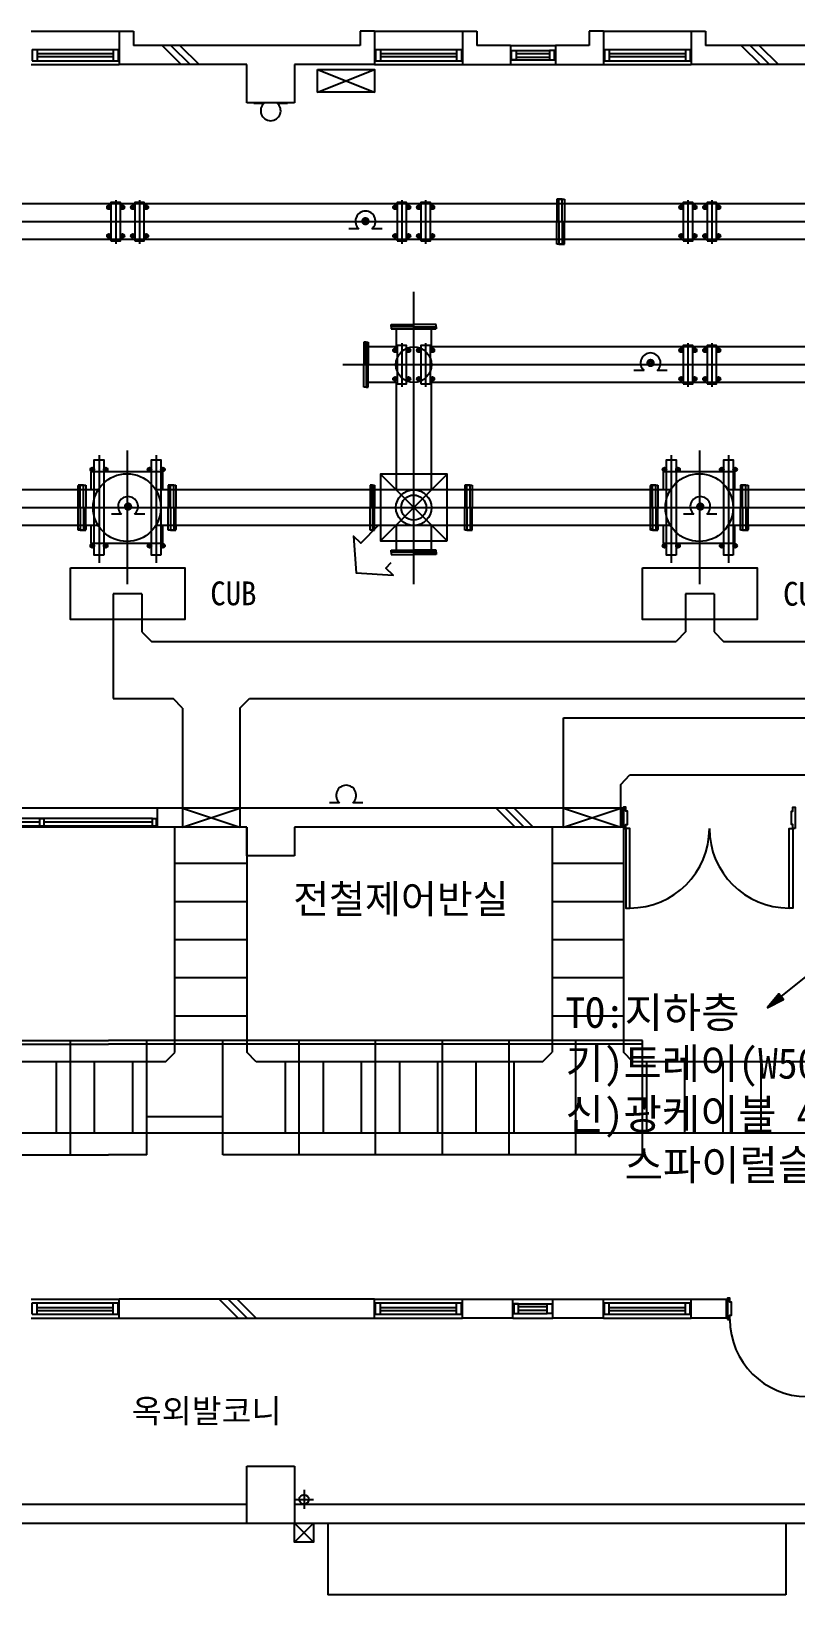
# Model space of a CAD drawing. Header units: millimetres. Extents: x -65013 to -1333, y -375790 to -325797.
# Drawn here: x -51286 to -43271, y -366435 to -350035 of the extents above; entities that cross this region are included whole.
import ezdxf
from ezdxf.enums import TextEntityAlignment as Align

# ---------------------------------------------------------------- set-up
doc = ezdxf.new("R2010")
doc.units = ezdxf.units.MM
for name, color, linetype in [('TN-TEXT', 6, 'Continuous'), ('TZ-BASE', 253, 'Continuous'), ('TZ-SYMB', 2, 'Continuous'), ('TZ-TEX2', 3, 'Continuous')]:
    doc.layers.add(name, color=color, linetype=linetype)
doc.styles.get("Standard").update_dxf_attribs({"font": 'GulimChe.ttf'})
doc.linetypes.add('BATTINB', pattern='A,0,-0.0025,[134,GulimChe.ttf,S=0.0025,R=0,X=-0.0025,Y=0.01],-0.005,[134,GulimChe.ttf,S=0.0025,R=180,X=0.0025,Y=0.01],-0.0025', length=0.01)

msp = doc.modelspace()

# ---------------------------------------------------------------- hatches: boundary and pattern name
at = {"layer": 'TZ-SYMB'}
msp.add_hatch(color=256, dxfattribs=at).paths.add_polyline_path([(-43571.2, -360279.4), (-43398.7, -360192.1), (-43448.4, -360130)])

# ---------------------------------------------------------------- linework, layer by layer
at = {"layer": 'TZ-BASE'}
for p, q in [((-51286, -350034.8), (-50366, -350034.8)), ((-50366, -350034.8), (-50366, -350384.8)), ((-50366, -350034.8), (-50216, -350034.8)), ((-50216, -350034.8), (-50216, -350184.8)), ((-47686, -350034.8), (-47836, -350034.8)), ((-47836, -350034.8), (-47836, -350184.8)), ((-47686, -350034.8), (-46766, -350034.8)), ((-47686, -350034.8), (-47686, -350384.8)), ((-46766, -350034.8), (-46766, -350384.8)), ((-46766, -350034.8), (-46616, -350034.8)), ((-46616, -350034.8), (-46616, -350184.8)), ((-45286, -350034.8), (-45436, -350034.8)), ((-45436, -350034.8), (-45436, -350184.8)), ((-45286, -350034.8), (-44366, -350034.8)), ((-45286, -350034.8), (-45286, -350384.8)), ((-44366, -350034.8), (-44366, -350384.8)), ((-44366, -350034.8), (-44216, -350034.8)), ((-44216, -350034.8), (-44216, -350184.8)), ((-51276, -350226.4), (-50376, -350226.4)), ((-51276, -350226.4), (-51276, -350346.4)), ((-51226, -350226.4), (-51226, -350346.4)), ((-51226, -350268), (-50426, -350268)), ((-51226, -350298), (-50426, -350298)), ((-50426, -350226.4), (-50426, -350346.4)), ((-50376, -350226.4), (-50376, -350346.4)), ((-47836, -350184.8), (-50216, -350184.8)), ((-49915.4, -350184.8), (-49715.4, -350384.8)), ((-49821.2, -350184.8), (-49621.2, -350384.8)), ((-49726.9, -350184.8), (-49526.9, -350384.8)), ((-47676, -350226.4), (-46776, -350226.4)), ((-47676, -350226.4), (-47676, -350346.4)), ((-47626, -350226.4), (-47626, -350346.4)), ((-47626, -350268), (-46826, -350268)), ((-47626, -350298), (-46826, -350298)), ((-46826, -350226.4), (-46826, -350346.4)), ((-46776, -350226.4), (-46776, -350346.4)), ((-46261, -350184.8), (-46616, -350184.8)), ((-46261, -350184.8), (-45791, -350184.8)), ((-46261, -350184.8), (-46261, -350384.8)), ((-46251, -350234.8), (-45851, -350234.8)), ((-46201, -350268.2), (-45851, -350268.2)), ((-45436, -350184.8), (-45791, -350184.8)), ((-45791, -350184.8), (-45791, -350384.8)), ((-45276, -350226.4), (-44376, -350226.4)), ((-45276, -350226.4), (-45276, -350346.4)), ((-45226, -350226.4), (-45226, -350346.4)), ((-45226, -350268), (-44426, -350268)), ((-45226, -350298), (-44426, -350298)), ((-44426, -350226.4), (-44426, -350346.4)), ((-44376, -350226.4), (-44376, -350346.4)), ((-41836, -350184.8), (-44216, -350184.8)), ((-43841.4, -350184.8), (-43641.4, -350384.8)), ((-43747.2, -350184.8), (-43547.2, -350384.8)), ((-43652.9, -350184.8), (-43452.9, -350384.8)), ((-51286, -350384.8), (-50366, -350384.8)), ((-51276, -350346.4), (-50376, -350346.4)), ((-49026, -350384.8), (-50366, -350384.8)), ((-49026, -350784.8), (-49026, -350384.8)), ((-48526, -350384.8), (-48526, -350784.8)), ((-47686, -350384.8), (-48526, -350384.8)), ((-48286, -350674.8), (-47686, -350434.8)), ((-48286, -350434.8), (-47686, -350674.8)), ((-47686, -350384.8), (-46766, -350384.8)), ((-47676, -350346.4), (-46776, -350346.4)), ((-46766, -350384.8), (-46261, -350384.8)), ((-46261, -350384.8), (-45791, -350384.8)), ((-46251, -350334.8), (-45851, -350334.8)), ((-46201, -350306.5), (-45851, -350306.5)), ((-45791, -350384.8), (-45286, -350384.8)), ((-45286, -350384.8), (-44366, -350384.8)), ((-45276, -350346.4), (-44376, -350346.4)), ((-43026, -350384.8), (-44366, -350384.8)), ((-48526, -350784.8), (-49026, -350784.8)), ((-48951, -350788), (-48844.5, -350788)), ((-48707.5, -350788), (-48601, -350788)), ((-41800.2, -351845.6), (-53090, -351845.6)), ((-50446.1, -351881.6), (-50496.8, -351881.6)), ((-50471.5, -351906.9), (-50471.5, -351856.3)), ((-50401, -351807.7), (-50401, -352265.1)), ((-50305.3, -351881.6), (-50355.9, -351881.6)), ((-50330.6, -351906.9), (-50330.6, -351856.3)), ((-50196.1, -351881.6), (-50246.8, -351881.6)), ((-50221.5, -351906.9), (-50221.5, -351856.3)), ((-50151, -351807.7), (-50151, -352265.1)), ((-50055.3, -351881.6), (-50105.9, -351881.6)), ((-50080.6, -351906.9), (-50080.6, -351856.3)), ((-47446.1, -351881.6), (-47496.8, -351881.6)), ((-47471.5, -351906.9), (-47471.5, -351856.3)), ((-47401, -351807.7), (-47401, -352265.1)), ((-47305.3, -351881.6), (-47355.9, -351881.6)), ((-47330.6, -351906.9), (-47330.6, -351856.3)), ((-47196.1, -351881.6), (-47246.8, -351881.6)), ((-47221.5, -351906.9), (-47221.5, -351856.3)), ((-47151, -351807.7), (-47151, -352265.1)), ((-47055.3, -351881.6), (-47105.9, -351881.6)), ((-47080.6, -351906.9), (-47080.6, -351856.3)), ((-45753.3, -351796.6), (-45775.3, -351796.6)), ((-45775.3, -351796.6), (-45775.3, -352031.6)), ((-45753.3, -351806.6), (-45753.3, -351797.6)), ((-45753.3, -352031.6), (-45753.3, -351797.6)), ((-45719.3, -351796.6), (-45752.3, -351796.6)), ((-45752.3, -351796.6), (-45719.3, -351796.6)), ((-45752.3, -351796.6), (-45719.3, -351796.6)), ((-45719.3, -351796.6), (-45752.3, -351796.6)), ((-45718.3, -351796.6), (-45696.3, -351796.6)), ((-45718.3, -351806.6), (-45718.3, -351797.6)), ((-45718.3, -352031.6), (-45718.3, -351797.6)), ((-45696.3, -351796.6), (-45696.3, -352031.6)), ((-44446.1, -351881.6), (-44496.8, -351881.6)), ((-44471.5, -351906.9), (-44471.5, -351856.3)), ((-44401, -351807.7), (-44401, -352265.1)), ((-44305.3, -351881.6), (-44355.9, -351881.6)), ((-44330.6, -351906.9), (-44330.6, -351856.3)), ((-44196.1, -351881.6), (-44246.8, -351881.6)), ((-44221.5, -351906.9), (-44221.5, -351856.3)), ((-44151, -351807.7), (-44151, -352265.1)), ((-44055.3, -351881.6), (-44105.9, -351881.6)), ((-44080.6, -351906.9), (-44080.6, -351856.3)), ((-53976.1, -352031.6), (-16643.2, -352031.6)), ((-47850.7, -352106.7), (-47957.2, -352106.7)), ((-47607.2, -352106.7), (-47713.7, -352106.7)), ((-45775.3, -352266.6), (-45775.3, -352031.6)), ((-45753.3, -352031.6), (-45753.3, -352265.6)), ((-45718.3, -352031.6), (-45718.3, -352265.6)), ((-45696.3, -352266.6), (-45696.3, -352031.6)), ((-41800.2, -352217.6), (-53090, -352217.6)), ((-50446.1, -352181.6), (-50496.8, -352181.6)), ((-50471.5, -352206.9), (-50471.5, -352156.3)), ((-50305.3, -352181.6), (-50355.9, -352181.6)), ((-50330.6, -352206.9), (-50330.6, -352156.3)), ((-50196.1, -352181.6), (-50246.8, -352181.6)), ((-50221.5, -352206.9), (-50221.5, -352156.3)), ((-50055.3, -352181.6), (-50105.9, -352181.6)), ((-50080.6, -352206.9), (-50080.6, -352156.3)), ((-47446.1, -352181.6), (-47496.8, -352181.6)), ((-47471.5, -352206.9), (-47471.5, -352156.3)), ((-47305.3, -352181.6), (-47355.9, -352181.6)), ((-47330.6, -352206.9), (-47330.6, -352156.3)), ((-47196.1, -352181.6), (-47246.8, -352181.6)), ((-47221.5, -352206.9), (-47221.5, -352156.3)), ((-47055.3, -352181.6), (-47105.9, -352181.6)), ((-47080.6, -352206.9), (-47080.6, -352156.3)), ((-45753.3, -352266.6), (-45775.3, -352266.6)), ((-45753.3, -352256.6), (-45753.3, -352265.6)), ((-45753.3, -352256.6), (-45753.3, -352265.6)), ((-45719.3, -352266.6), (-45752.3, -352266.6)), ((-45752.3, -352266.6), (-45719.3, -352266.6)), ((-45752.3, -352266.6), (-45719.3, -352266.6)), ((-45719.3, -352266.6), (-45752.3, -352266.6)), ((-45718.3, -352256.6), (-45718.3, -352265.6)), ((-45718.3, -352266.6), (-45696.3, -352266.6)), ((-44446.1, -352181.6), (-44496.8, -352181.6)), ((-44471.5, -352206.9), (-44471.5, -352156.3)), ((-44305.3, -352181.6), (-44355.9, -352181.6)), ((-44330.6, -352206.9), (-44330.6, -352156.3)), ((-44196.1, -352181.6), (-44246.8, -352181.6)), ((-44221.5, -352206.9), (-44221.5, -352156.3)), ((-44055.3, -352181.6), (-44105.9, -352181.6)), ((-44080.6, -352206.9), (-44080.6, -352156.3)), ((-47276, -355834), (-47276, -352767.7)), ((-47511, -353131.3), (-47511, -353109.3)), ((-47511, -353109.3), (-47276, -353109.3)), ((-47511, -353134.3), (-47511, -353156.3)), ((-47511, -353156.3), (-47276, -353156.3)), ((-47511, -353156.3), (-47276, -353156.3)), ((-47479, -353134.3), (-47510, -353134.3)), ((-47276, -353134.3), (-47510, -353134.3)), ((-47506, -353156.3), (-47276, -353156.3)), ((-47462, -353156.3), (-47462, -353345.6)), ((-47041, -353109.3), (-47276, -353109.3)), ((-47276, -353134.3), (-47042, -353134.3)), ((-47041, -353156.3), (-47276, -353156.3)), ((-47276, -353156.3), (-47046, -353156.3)), ((-47090, -353156.3), (-47046, -353156.3)), ((-47090, -353345.6), (-47090, -353156.3)), ((-47073.1, -353134.3), (-47042, -353134.3)), ((-47041, -353134.3), (-47041, -353109.3)), ((-47041, -353134.3), (-47041, -353156.3)), ((-47800.2, -353296.6), (-47800.2, -353531.6)), ((-47775.2, -353296.6), (-47800.2, -353296.6)), ((-47775.2, -353296.6), (-47753.2, -353296.6)), ((-47775.2, -353531.6), (-47775.2, -353297.6)), ((-47775.2, -353328.7), (-47775.2, -353297.6)), ((-47753.2, -353296.6), (-47753.2, -353531.6)), ((-47753.2, -353531.6), (-47753.2, -353301.6)), ((-47753.2, -353345.6), (-47753.2, -353301.6)), ((-47462, -353345.6), (-47753.2, -353345.6)), ((-47446.1, -353381.6), (-47496.8, -353381.6)), ((-47471.5, -353406.9), (-47471.5, -353356.3)), ((-47401, -353307.7), (-47401, -353765.1)), ((-47305.3, -353381.6), (-47355.9, -353381.6)), ((-47330.6, -353406.9), (-47330.6, -353356.3)), ((-47196.1, -353381.6), (-47246.8, -353381.6)), ((-47221.5, -353406.9), (-47221.5, -353356.3)), ((-47151, -353307.7), (-47151, -353765.1)), ((-47055.3, -353381.6), (-47105.9, -353381.6)), ((-35800.2, -353345.6), (-47090, -353345.6)), ((-47080.6, -353406.9), (-47080.6, -353356.3)), ((-44446.1, -353381.6), (-44496.8, -353381.6)), ((-44471.5, -353406.9), (-44471.5, -353356.3)), ((-44401, -353307.7), (-44401, -353765.1)), ((-44305.3, -353381.6), (-44355.9, -353381.6)), ((-44330.6, -353406.9), (-44330.6, -353356.3)), ((-44196.1, -353381.6), (-44246.8, -353381.6)), ((-44221.5, -353406.9), (-44221.5, -353356.3)), ((-44151, -353307.7), (-44151, -353765.1)), ((-44055.3, -353381.6), (-44105.9, -353381.6)), ((-44080.6, -353406.9), (-44080.6, -353356.3)), ((-48021, -353531.6), (-10662.6, -353531.6)), ((-47800.2, -353766.6), (-47800.2, -353531.6)), ((-47775.2, -353531.6), (-47775.2, -353765.6)), ((-47753.2, -353766.6), (-47753.2, -353531.6)), ((-47753.2, -353766.6), (-47753.2, -353531.6)), ((-47753.2, -353761.6), (-47753.2, -353531.6)), ((-47775.2, -353734.6), (-47775.2, -353765.6)), ((-47462, -353717.6), (-47753.2, -353717.6)), ((-47446.1, -353681.6), (-47496.8, -353681.6)), ((-47471.5, -353706.9), (-47471.5, -353656.3)), ((-47462, -353717.6), (-47462, -354845.6)), ((-47305.3, -353681.6), (-47355.9, -353681.6)), ((-47330.6, -353706.9), (-47330.6, -353656.3)), ((-47196.1, -353681.6), (-47246.8, -353681.6)), ((-47221.5, -353706.9), (-47221.5, -353656.3)), ((-47055.3, -353681.6), (-47105.9, -353681.6)), ((-47090, -354845.6), (-47090, -353717.6)), ((-35800.2, -353717.6), (-47090, -353717.6)), ((-47080.6, -353706.9), (-47080.6, -353656.3)), ((-44861.7, -353593.6), (-44968.2, -353593.6)), ((-44618.2, -353593.6), (-44724.7, -353593.6)), ((-44446.1, -353681.6), (-44496.8, -353681.6)), ((-44471.5, -353706.9), (-44471.5, -353656.3)), ((-44305.3, -353681.6), (-44355.9, -353681.6)), ((-44330.6, -353706.9), (-44330.6, -353656.3)), ((-44196.1, -353681.6), (-44246.8, -353681.6)), ((-44221.5, -353706.9), (-44221.5, -353656.3)), ((-44055.3, -353681.6), (-44105.9, -353681.6)), ((-44080.6, -353706.9), (-44080.6, -353656.3)), ((-47778.2, -353766.6), (-47800.2, -353766.6)), ((-47775.2, -353766.6), (-47753.2, -353766.6)), ((-50576, -354481.6), (-50576, -355611.7)), ((-50276, -355834), (-50276, -354432.8)), ((-49976, -354481.6), (-49976, -355611.7)), ((-44576, -354481.6), (-44576, -355611.7)), ((-44276, -355834), (-44276, -354432.8)), ((-43976, -354481.6), (-43976, -355611.7)), ((-50671.8, -354631.6), (-50621.1, -354631.6)), ((-49907.8, -354656.6), (-50657.8, -354656.6)), ((-50657.8, -354845.6), (-50657.8, -354656.6)), ((-50646.5, -354606.3), (-50646.5, -354656.9)), ((-50530.9, -354631.6), (-50480.3, -354631.6)), ((-50505.6, -354606.3), (-50505.6, -354656.9)), ((-50071.8, -354631.6), (-50021.1, -354631.6)), ((-50046.5, -354606.3), (-50046.5, -354656.9)), ((-49930.9, -354631.6), (-49880.3, -354631.6)), ((-49907.8, -354845.6), (-49907.8, -354656.6)), ((-49905.6, -354606.3), (-49905.6, -354656.9)), ((-46926, -354681.6), (-47626, -355381.6)), ((-46926, -355381.6), (-47626, -354681.6)), ((-46926, -354681.6), (-47626, -355381.6)), ((-46926, -355381.6), (-47626, -354681.6)), ((-44671.8, -354631.6), (-44621.1, -354631.6)), ((-43907.8, -354656.6), (-44657.8, -354656.6)), ((-44657.8, -354845.6), (-44657.8, -354656.6)), ((-44646.5, -354606.3), (-44646.5, -354656.9)), ((-44530.9, -354631.6), (-44480.3, -354631.6)), ((-44505.6, -354606.3), (-44505.6, -354656.9)), ((-44071.8, -354631.6), (-44021.1, -354631.6)), ((-44046.5, -354606.3), (-44046.5, -354656.9)), ((-43930.9, -354631.6), (-43880.3, -354631.6)), ((-43907.8, -354845.6), (-43907.8, -354656.6)), ((-43905.6, -354606.3), (-43905.6, -354656.9)), ((-50585.1, -354845.6), (-53683.8, -354845.6)), ((-50794.8, -354796.6), (-50794.8, -355042.1)), ((-50772.8, -354796.6), (-50794.8, -354796.6)), ((-50794.8, -355042.1), (-50794.8, -354801.6)), ((-50772.8, -354806.6), (-50772.8, -354797.6)), ((-50772.8, -355042.1), (-50772.8, -354797.6)), ((-50738.8, -354796.6), (-50771.8, -354796.6)), ((-50771.8, -354796.6), (-50738.8, -354796.6)), ((-50737.8, -354796.6), (-50715.8, -354796.6)), ((-50737.8, -354839.2), (-50737.8, -354797.6)), ((-50737.8, -354797.6), (-50737.8, -354806.6)), ((-50737.8, -354797.6), (-50737.8, -354806.6)), ((-50737.8, -355042.1), (-50737.8, -354797.6)), ((-50715.8, -354796.6), (-50715.8, -355042.1)), ((-50715.8, -354801.6), (-50715.8, -355042.1)), ((-50585.1, -354845.6), (-50715.8, -354845.6)), ((-49849.8, -354845.6), (-49980.4, -354845.6)), ((-44585.1, -354845.6), (-49980.4, -354845.6)), ((-49827.8, -354796.6), (-49849.8, -354796.6)), ((-49849.8, -354796.6), (-49849.8, -355042.1)), ((-49827.8, -354806.6), (-49827.8, -354797.6)), ((-49827.8, -355042.1), (-49827.8, -354797.6)), ((-49826.8, -354796.6), (-49793.8, -354796.6)), ((-49793.8, -354796.6), (-49826.8, -354796.6)), ((-49792.8, -354796.6), (-49770.8, -354796.6)), ((-49792.8, -354797.6), (-49792.8, -354806.6)), ((-49792.8, -354797.6), (-49792.8, -354806.6)), ((-49792.8, -354839.2), (-49792.8, -354797.6)), ((-49792.8, -355042.1), (-49792.8, -354797.6)), ((-49770.8, -354796.6), (-49770.8, -355042.1)), ((-49770.8, -354796.6), (-49770.8, -355042.1)), ((-49770.8, -354801.6), (-49770.8, -355042.1)), ((-47733.1, -354796.6), (-47733.1, -355031.6)), ((-47708.1, -354796.6), (-47733.1, -354796.6)), ((-47708.1, -354796.6), (-47686.1, -354796.6)), ((-47708.1, -355031.6), (-47708.1, -354797.6)), ((-47708.1, -354828.7), (-47708.1, -354797.6)), ((-47686.1, -354796.6), (-47686.1, -355031.6)), ((-47686.1, -355031.6), (-47686.1, -354801.6)), ((-47686.1, -354845.6), (-47686.1, -354801.6)), ((-46719.8, -354796.6), (-46741.8, -354796.6)), ((-46741.8, -354796.6), (-46741.8, -355031.6)), ((-46719.8, -354806.6), (-46719.8, -354797.6)), ((-46719.8, -355031.6), (-46719.8, -354797.6)), ((-46685.8, -354796.6), (-46718.8, -354796.6)), ((-46718.8, -354796.6), (-46685.8, -354796.6)), ((-46718.8, -354796.6), (-46685.8, -354796.6)), ((-46685.8, -354796.6), (-46718.8, -354796.6)), ((-46684.8, -354796.6), (-46662.8, -354796.6)), ((-46684.8, -354806.6), (-46684.8, -354797.6)), ((-46684.8, -355031.6), (-46684.8, -354797.6)), ((-46662.8, -354796.6), (-46662.8, -355031.6)), ((-44794.8, -354796.6), (-44794.8, -355042.1)), ((-44772.8, -354796.6), (-44794.8, -354796.6)), ((-44794.8, -355042.1), (-44794.8, -354801.6)), ((-44772.8, -354806.6), (-44772.8, -354797.6)), ((-44772.8, -355042.1), (-44772.8, -354797.6)), ((-44738.8, -354796.6), (-44771.8, -354796.6)), ((-44771.8, -354796.6), (-44738.8, -354796.6)), ((-44737.8, -354796.6), (-44715.8, -354796.6)), ((-44737.8, -354839.2), (-44737.8, -354797.6)), ((-44737.8, -354797.6), (-44737.8, -354806.6)), ((-44737.8, -354797.6), (-44737.8, -354806.6)), ((-44737.8, -355042.1), (-44737.8, -354797.6)), ((-44715.8, -354796.6), (-44715.8, -355042.1)), ((-44715.8, -354801.6), (-44715.8, -355042.1)), ((-44585.1, -354845.6), (-44715.8, -354845.6)), ((-43849.8, -354845.6), (-43980.4, -354845.6)), ((-41730.8, -354845.6), (-43980.4, -354845.6)), ((-43827.8, -354796.6), (-43849.8, -354796.6)), ((-43849.8, -354796.6), (-43849.8, -355042.1)), ((-43827.8, -354806.6), (-43827.8, -354797.6)), ((-43827.8, -355042.1), (-43827.8, -354797.6)), ((-43826.8, -354796.6), (-43793.8, -354796.6)), ((-43793.8, -354796.6), (-43826.8, -354796.6)), ((-43792.8, -354796.6), (-43770.8, -354796.6)), ((-43792.8, -354797.6), (-43792.8, -354806.6)), ((-43792.8, -354797.6), (-43792.8, -354806.6)), ((-43792.8, -354839.2), (-43792.8, -354797.6)), ((-43792.8, -355042.1), (-43792.8, -354797.6)), ((-43770.8, -354796.6), (-43770.8, -355042.1)), ((-43770.8, -354796.6), (-43770.8, -355042.1)), ((-43770.8, -354801.6), (-43770.8, -355042.1)), ((-53976.1, -355031.6), (-10662.6, -355031.6)), ((-50794.8, -355256.1), (-50794.8, -355031.6)), ((-50794.8, -355266.6), (-50794.8, -355042.1)), ((-50772.8, -355031.6), (-50772.8, -355255.1)), ((-50772.8, -355042.1), (-50772.8, -355265.6)), ((-50737.8, -355042.1), (-50737.8, -355265.6)), ((-50715.8, -355266.6), (-50715.8, -355042.1)), ((-50715.8, -355266.6), (-50715.8, -355042.1)), ((-49849.8, -355266.6), (-49849.8, -355042.1)), ((-49827.8, -355042.1), (-49827.8, -355265.6)), ((-49792.8, -355042.1), (-49792.8, -355265.6)), ((-49770.8, -355266.6), (-49770.8, -355042.1)), ((-47733.1, -355266.6), (-47733.1, -355031.6)), ((-47708.1, -355031.6), (-47708.1, -355265.6)), ((-47686.1, -355266.6), (-47686.1, -355031.6)), ((-47686.1, -355266.6), (-47686.1, -355031.6)), ((-47686.1, -355261.6), (-47686.1, -355031.6)), ((-47540.9, -355031.6), (-47001.1, -355031.6)), ((-46741.8, -355266.6), (-46741.8, -355031.6)), ((-46719.8, -355031.6), (-46719.8, -355265.6)), ((-46684.8, -355031.6), (-46684.8, -355265.6)), ((-46662.8, -355266.6), (-46662.8, -355031.6)), ((-44794.8, -355256.1), (-44794.8, -355031.6)), ((-44794.8, -355266.6), (-44794.8, -355042.1)), ((-44772.8, -355031.6), (-44772.8, -355255.1)), ((-44772.8, -355042.1), (-44772.8, -355265.6)), ((-44737.8, -355042.1), (-44737.8, -355265.6)), ((-44715.8, -355266.6), (-44715.8, -355042.1)), ((-44715.8, -355266.6), (-44715.8, -355042.1)), ((-43849.8, -355266.6), (-43849.8, -355042.1)), ((-43827.8, -355042.1), (-43827.8, -355265.6)), ((-43792.8, -355042.1), (-43792.8, -355265.6)), ((-43770.8, -355266.6), (-43770.8, -355042.1)), ((-50585.1, -355217.6), (-53683.8, -355217.6)), ((-50585.1, -355217.6), (-50715.8, -355217.6)), ((-50657.8, -355406.6), (-50657.8, -355217.6)), ((-50340, -355100.2), (-50446.5, -355100.2)), ((-50096.5, -355100.2), (-50203, -355100.2)), ((-49849.8, -355217.6), (-49980.4, -355217.6)), ((-44585.1, -355217.6), (-49980.4, -355217.6)), ((-49907.8, -355406.6), (-49907.8, -355217.6)), ((-47462, -355217.6), (-47462, -355477.4)), ((-47090, -355477.4), (-47090, -355217.6)), ((-44585.1, -355217.6), (-44715.8, -355217.6)), ((-44657.8, -355406.6), (-44657.8, -355217.6)), ((-44340, -355100.2), (-44446.5, -355100.2)), ((-44096.5, -355100.2), (-44203, -355100.2)), ((-43849.8, -355217.6), (-43980.4, -355217.6)), ((-41730.8, -355217.6), (-43980.4, -355217.6)), ((-43907.8, -355406.6), (-43907.8, -355217.6)), ((-50772.8, -355266.6), (-50794.8, -355266.6)), ((-50772.8, -355234.5), (-50772.8, -355255.1)), ((-50772.8, -355246.1), (-50772.8, -355255.1)), ((-50772.8, -355255.1), (-50772.8, -355246.1)), ((-50772.8, -355256.6), (-50772.8, -355265.6)), ((-50738.8, -355266.6), (-50771.8, -355266.6)), ((-50771.8, -355266.6), (-50738.8, -355266.6)), ((-50737.8, -355234.5), (-50737.8, -355265.6)), ((-50737.8, -355265.6), (-50737.8, -355256.6)), ((-50737.8, -355265.6), (-50737.8, -355256.6)), ((-50737.8, -355266.6), (-50715.8, -355266.6)), ((-50715.8, -355227.1), (-50715.8, -355261.6)), ((-49827.8, -355266.6), (-49849.8, -355266.6)), ((-49827.8, -355256.6), (-49827.8, -355265.6)), ((-49826.8, -355266.6), (-49793.8, -355266.6)), ((-49793.8, -355266.6), (-49826.8, -355266.6)), ((-49792.8, -355245), (-49792.8, -355265.6)), ((-49792.8, -355265.6), (-49792.8, -355256.6)), ((-49792.8, -355265.6), (-49792.8, -355256.6)), ((-49792.8, -355266.6), (-49770.8, -355266.6)), ((-49770.8, -355227.1), (-49770.8, -355261.6)), ((-47711.1, -355266.6), (-47733.1, -355266.6)), ((-47708.1, -355234.6), (-47708.1, -355265.6)), ((-47708.1, -355266.6), (-47686.1, -355266.6)), ((-46719.8, -355266.6), (-46741.8, -355266.6)), ((-46719.8, -355256.6), (-46719.8, -355265.6)), ((-46719.8, -355256.6), (-46719.8, -355265.6)), ((-46685.8, -355266.6), (-46718.8, -355266.6)), ((-46718.8, -355266.6), (-46685.8, -355266.6)), ((-46718.8, -355266.6), (-46685.8, -355266.6)), ((-46685.8, -355266.6), (-46718.8, -355266.6)), ((-46684.8, -355256.6), (-46684.8, -355265.6)), ((-46684.8, -355266.6), (-46662.8, -355266.6)), ((-44772.8, -355266.6), (-44794.8, -355266.6)), ((-44772.8, -355234.5), (-44772.8, -355255.1)), ((-44772.8, -355246.1), (-44772.8, -355255.1)), ((-44772.8, -355255.1), (-44772.8, -355246.1)), ((-44772.8, -355256.6), (-44772.8, -355265.6)), ((-44738.8, -355266.6), (-44771.8, -355266.6)), ((-44771.8, -355266.6), (-44738.8, -355266.6)), ((-44737.8, -355234.5), (-44737.8, -355265.6)), ((-44737.8, -355265.6), (-44737.8, -355256.6)), ((-44737.8, -355265.6), (-44737.8, -355256.6)), ((-44737.8, -355266.6), (-44715.8, -355266.6)), ((-44715.8, -355227.1), (-44715.8, -355261.6)), ((-43827.8, -355266.6), (-43849.8, -355266.6)), ((-43827.8, -355256.6), (-43827.8, -355265.6)), ((-43826.8, -355266.6), (-43793.8, -355266.6)), ((-43793.8, -355266.6), (-43826.8, -355266.6)), ((-43792.8, -355245), (-43792.8, -355265.6)), ((-43792.8, -355265.6), (-43792.8, -355256.6)), ((-43792.8, -355265.6), (-43792.8, -355256.6)), ((-43792.8, -355266.6), (-43770.8, -355266.6)), ((-43770.8, -355227.1), (-43770.8, -355261.6)), ((-50671.8, -355431.6), (-50621.1, -355431.6)), ((-49907.8, -355406.6), (-50657.8, -355406.6)), ((-50646.5, -355406.3), (-50646.5, -355456.9)), ((-50530.9, -355431.6), (-50480.3, -355431.6)), ((-50505.6, -355406.3), (-50505.6, -355456.9)), ((-50071.8, -355431.6), (-50021.1, -355431.6)), ((-50046.5, -355406.3), (-50046.5, -355456.9)), ((-49930.9, -355431.6), (-49880.3, -355431.6)), ((-49905.6, -355406.3), (-49905.6, -355456.9)), ((-47511, -355499.4), (-47511, -355477.4)), ((-47511, -355477.4), (-47276, -355477.4)), ((-47511, -355477.4), (-47276, -355477.4)), ((-47511, -355502.4), (-47511, -355524.4)), ((-47511, -355524.4), (-47276, -355524.4)), ((-47479, -355499.4), (-47510, -355499.4)), ((-47276, -355499.4), (-47510, -355499.4)), ((-47506, -355477.4), (-47276, -355477.4)), ((-47041, -355477.4), (-47276, -355477.4)), ((-47276, -355477.4), (-47046, -355477.4)), ((-47276, -355499.4), (-47042, -355499.4)), ((-47041, -355524.4), (-47276, -355524.4)), ((-47090, -355477.4), (-47046, -355477.4)), ((-47073.1, -355499.4), (-47042, -355499.4)), ((-47041, -355499.4), (-47041, -355477.4)), ((-47041, -355499.4), (-47041, -355524.4)), ((-44671.8, -355431.6), (-44621.1, -355431.6)), ((-43907.8, -355406.6), (-44657.8, -355406.6)), ((-44646.5, -355406.3), (-44646.5, -355456.9)), ((-44530.9, -355431.6), (-44480.3, -355431.6)), ((-44505.6, -355406.3), (-44505.6, -355456.9)), ((-44071.8, -355431.6), (-44021.1, -355431.6)), ((-44046.5, -355406.3), (-44046.5, -355456.9)), ((-43930.9, -355431.6), (-43880.3, -355431.6)), ((-43905.6, -355406.3), (-43905.6, -355456.9)), ((-50426, -355934.8), (-50426, -357034.8)), ((-50126, -355934.8), (-50426, -355934.8)), ((-50126, -355934.8), (-50126, -356334.8)), ((-44426, -355934.8), (-44426, -356334.8)), ((-44126, -355934.8), (-44426, -355934.8)), ((-44126, -355934.8), (-44126, -356334.8)), ((-50126, -356334.8), (-50026.8, -356434.8)), ((-44426, -356334.8), (-44526.1, -356434.8)), ((-44126, -356334.8), (-44026.8, -356434.8)), ((-50026.8, -356434.8), (-44526.1, -356434.8)), ((-44026.8, -356434.8), (-38526.1, -356434.8)), ((-50426, -357034.8), (-49798.9, -357034.8)), ((-49699.6, -357134.8), (-49798.9, -357034.8)), ((-49699.6, -357134.8), (-49699.6, -358384.8)), ((-49099.6, -357134.8), (-48999.5, -357034.8)), ((-49099.6, -357134.8), (-49099.6, -358384.8)), ((-48999.5, -357034.8), (-14126, -357034.8)), ((-45705.7, -357234.8), (-29705.7, -357234.8)), ((-45705.7, -358384.8), (-45705.7, -357234.8)), ((-45105.7, -357934.8), (-45010.1, -357834.8)), ((-45010.1, -357834.8), (-30415.8, -357834.8)), ((-45105.7, -358384.8), (-45105.7, -357934.8)), ((-48052.9, -358128.3), (-48159.4, -358128.3)), ((-47809.4, -358128.3), (-47915.9, -358128.3)), ((-49966, -358184.8), (-53586, -358184.8)), ((-50016, -358292.5), (-53536, -358292.5)), ((-51196, -358332.5), (-52356, -358332.5)), ((-51196, -358342.6), (-51196, -358333.6)), ((-50016, -358332.5), (-51156, -358332.5)), ((-45086, -358184.8), (-49966, -358184.8)), ((-49966, -358184.8), (-49966, -358384.8)), ((-49699.6, -358384.8), (-49099.6, -358184.8)), ((-49699.6, -358184.8), (-49099.6, -358384.8)), ((-46412.8, -358184.8), (-46212.8, -358384.8)), ((-46318.5, -358184.8), (-46118.5, -358384.8)), ((-46224.3, -358184.8), (-46024.3, -358384.8)), ((-45705.7, -358184.8), (-45105.7, -358384.8)), ((-45705.7, -358384.8), (-45105.7, -358184.8)), ((-45086, -358384.8), (-45086, -358184.8)), ((-49966, -358384.8), (-53586, -358384.8)), ((-50016, -358372.5), (-53536, -358372.5)), ((-49026, -358384.8), (-49966, -358384.8)), ((-49780, -360746.3), (-49780, -358384.8)), ((-49026, -358684.8), (-49026, -358384.8)), ((-49026, -358384.8), (-49026, -360743.8)), ((-48526, -358384.8), (-48526, -358684.8)), ((-45086, -358384.8), (-48526, -358384.8)), ((-45826, -358384.8), (-45826, -360743.8)), ((-45076, -358384.8), (-45076, -360743.8)), ((-49026, -358765.2), (-49776, -358765.2)), ((-48526, -358684.8), (-49026, -358684.8)), ((-45076, -358765.2), (-45826, -358765.2)), ((-49026, -359165.2), (-49776, -359165.2)), ((-45076, -359165.2), (-45826, -359165.2)), ((-49026, -359565.2), (-49776, -359565.2)), ((-45076, -359565.2), (-45826, -359565.2)), ((-49026, -359965.2), (-49776, -359965.2)), ((-45076, -359965.2), (-45826, -359965.2)), ((-49026, -360365.2), (-49776, -360365.2)), ((-45076, -360365.2), (-45826, -360365.2)), ((-52776, -360620.4), (-50476, -360620.4)), ((-50876, -361820.4), (-50876, -360620.4)), ((-44876, -360620.4), (-50476, -360620.4)), ((-44876, -360620.4), (-50476, -360620.4)), ((-44876, -360620.4), (-50476, -360620.4)), ((-50076, -361820.4), (-50076, -360620.4)), ((-49276, -361820.4), (-49276, -360620.4)), ((-48476, -361820.4), (-48476, -360620.4)), ((-47676, -361820.4), (-47676, -360620.4)), ((-46976, -361820.4), (-46976, -360620.4)), ((-46276, -361820.4), (-46276, -360620.4)), ((-45576, -361820.4), (-45576, -360620.4)), ((-44876, -361820.4), (-44876, -360620.4)), ((-44876, -361820.4), (-44876, -360620.4)), ((-52776, -360660.4), (-50476, -360660.4)), ((-44876, -360660.4), (-50476, -360660.4)), ((-49877.5, -360843.8), (-49780, -360746.3)), ((-48928.7, -360843.8), (-49026, -360743.8)), ((-45926.1, -360843.8), (-45826, -360743.8)), ((-44978.7, -360843.8), (-45076, -360743.8)), ((-49877.5, -360843.8), (-51922, -360843.8)), ((-51022.1, -361593.8), (-51022.1, -360843.8)), ((-50622.1, -361593.8), (-50622.1, -360843.8)), ((-50222.1, -361593.8), (-50222.1, -360843.8)), ((-45926.1, -360843.8), (-48928.7, -360843.8)), ((-48622.1, -361593.8), (-48622.1, -360843.8)), ((-48222.1, -361593.8), (-48222.1, -360843.8)), ((-47822.1, -361593.8), (-47822.1, -360843.8)), ((-47422.1, -361593.8), (-47422.1, -360843.8)), ((-47022.1, -361593.8), (-47022.1, -360843.8)), ((-46622.1, -361593.8), (-46622.1, -360843.8)), ((-46222.1, -361593.8), (-46222.1, -360843.8)), ((-42676, -360843.8, 0.2), (-44978.7, -360843.8, 0.3)), ((-44832.6, -361593.8, 2.6), (-44832.6, -360843.8, 2.6)), ((-44432.6, -361593.8, 2.6), (-44432.6, -360843.8, 2.6)), ((-44032.6, -361593.8, 2.6), (-44032.6, -360843.8, 2.6)), ((-43632.6, -361593.8, 2.6), (-43632.6, -360843.8, 2.6)), ((-49276, -361420.4), (-50076, -361420.4)), ((-42676, -361593.8), (-52776, -361593.8)), ((-52776, -361820.4), (-50476, -361820.4)), ((-50076, -361820.4), (-50476, -361820.4)), ((-44876, -361820.4), (-49276, -361820.4)), ((-51286, -363334.8), (-50366, -363334.8)), ((-51276, -363373.2), (-50376, -363373.2)), ((-51276, -363493.2), (-51276, -363373.2)), ((-51226, -363493.2), (-51226, -363373.2)), ((-51226, -363421.6), (-50426, -363421.6)), ((-50426, -363493.2), (-50426, -363373.2)), ((-50376, -363493.2), (-50376, -363373.2)), ((-50366, -363534.8), (-50366, -363334.8)), ((-47686, -363334.8), (-50366, -363334.8)), ((-49316.3, -363334.8), (-49116.3, -363534.8)), ((-49222.1, -363334.8), (-49022.1, -363534.8)), ((-49127.8, -363334.8), (-48927.8, -363534.8)), ((-47686, -363334.8), (-46766, -363334.8)), ((-47686, -363534.8), (-47686, -363334.8)), ((-47676, -363373.2), (-46776, -363373.2)), ((-47676, -363493.2), (-47676, -363373.2)), ((-47626, -363493.2), (-47626, -363373.2)), ((-47626, -363421.6), (-46826, -363421.6)), ((-46826, -363493.2), (-46826, -363373.2)), ((-46776, -363493.2), (-46776, -363373.2)), ((-46766, -363334.8), (-46236, -363334.8)), ((-46766, -363534.8), (-46766, -363334.8)), ((-46236, -363334.8), (-45816, -363334.8)), ((-46236, -363534.8), (-46236, -363334.8)), ((-46226, -363384.8), (-45876, -363384.8)), ((-46176, -363413.1), (-45876, -363413.1)), ((-45816, -363534.8), (-45816, -363334.8)), ((-45816, -363334.8), (-45286, -363334.8)), ((-45286, -363334.8), (-44366, -363334.8)), ((-45286, -363534.8), (-45286, -363334.8)), ((-45276, -363373.2), (-44376, -363373.2)), ((-45276, -363493.2), (-45276, -363373.2)), ((-45226, -363493.2), (-45226, -363373.2)), ((-45226, -363421.6), (-44426, -363421.6)), ((-44426, -363493.2), (-44426, -363373.2)), ((-44376, -363493.2), (-44376, -363373.2)), ((-44366, -363534.8), (-44366, -363334.8)), ((-44366, -363334.8), (-43996, -363334.8)), ((-43996, -363534.8), (-43996, -363334.8)), ((-51286, -363534.8), (-50366, -363534.8)), ((-51276, -363493.2), (-50376, -363493.2)), ((-51226, -363451.6), (-50426, -363451.6)), ((-50366, -363534.8), (-47686, -363534.8)), ((-47686, -363534.8), (-46766, -363534.8)), ((-47676, -363493.2), (-46776, -363493.2)), ((-47626, -363451.6), (-46826, -363451.6)), ((-46236, -363534.8), (-46766, -363534.8)), ((-46236, -363534.8), (-45816, -363534.8)), ((-46226, -363484.8), (-45876, -363484.8)), ((-46176, -363451.4), (-45876, -363451.4)), ((-45286, -363534.8), (-45816, -363534.8)), ((-45286, -363534.8), (-44366, -363534.8)), ((-45276, -363493.2), (-44376, -363493.2)), ((-45226, -363451.6), (-44426, -363451.6)), ((-43996, -363534.8), (-44366, -363534.8)), ((-49026, -365684.8), (-49026, -365084.8)), ((-49026, -365084.8), (-48526, -365084.8)), ((-48526, -365084.8), (-48526, -365684.8)), ((-48426, -365334.8), (-48426, -365534.8)), ((-54526, -365484.8), (-49026, -365484.8)), ((-48526, -365434.8), (-48326, -365434.8)), ((-48526, -365484.8), (-43026, -365484.8)), ((-54526, -365684.8), (-49026, -365684.8)), ((-49026, -365684.8), (-48526, -365684.8)), ((-48526, -365684.8), (-43026, -365684.8)), ((-48176, -365684.8), (-48176, -366434.8)), ((-43376, -365684.8), (-43376, -366434.8)), ((-43376, -366434.8), (-48176, -366434.8))]:
    msp.add_line(p, q, dxfattribs=at)
for points in [[(-46251, -350234.8), (-46201, -350234.8), (-46201, -350334.8), (-46251, -350334.8)], [(-45801, -350234.8), (-45851, -350234.8), (-45851, -350334.8), (-45801, -350334.8)], [(-48286, -350434.8), (-47686, -350434.8), (-47686, -350674.8), (-48286, -350674.8)], [(-50451, -352231.6), (-50351, -352231.6), (-50351, -351831.6), (-50451, -351831.6)], [(-50201, -352231.6), (-50101, -352231.6), (-50101, -351831.6), (-50201, -351831.6)], [(-47451, -352231.6), (-47351, -352231.6), (-47351, -351831.6), (-47451, -351831.6)], [(-47201, -352231.6), (-47101, -352231.6), (-47101, -351831.6), (-47201, -351831.6)], [(-44451, -352231.6), (-44351, -352231.6), (-44351, -351831.6), (-44451, -351831.6)], [(-44201, -352231.6), (-44101, -352231.6), (-44101, -351831.6), (-44201, -351831.6)], [(-47451, -353731.6), (-47351, -353731.6), (-47351, -353331.6), (-47451, -353331.6)], [(-47201, -353731.6), (-47101, -353731.6), (-47101, -353331.6), (-47201, -353331.6)], [(-44451, -353731.6), (-44351, -353731.6), (-44351, -353331.6), (-44451, -353331.6)], [(-44201, -353731.6), (-44101, -353731.6), (-44101, -353331.6), (-44201, -353331.6)], [(-50526, -355531.6), (-50626, -355531.6), (-50626, -354531.6), (-50526, -354531.6)], [(-49926, -355531.6), (-50026, -355531.6), (-50026, -354531.6), (-49926, -354531.6)], [(-44526, -355531.6), (-44626, -355531.6), (-44626, -354531.6), (-44526, -354531.6)], [(-43926, -355531.6), (-44026, -355531.6), (-44026, -354531.6), (-43926, -354531.6)], [(-46926, -355381.6), (-46926, -354681.6), (-47626, -354681.6), (-47626, -355381.6)], [(-46926, -355381.6), (-46926, -354681.6), (-47626, -354681.6), (-47626, -355381.6)], [(-50876, -355664.8), (-49676, -355664.8), (-49676, -356204.8), (-50876, -356204.8)], [(-44876, -355664.8), (-43676, -355664.8), (-43676, -356204.8), (-44876, -356204.8)], [(-45076, -358396.8), (-45051, -358396.8), (-45051, -358353.8), (-45036, -358353.8), (-45036, -358215.8), (-45051, -358215.8), (-45051, -358172.8), (-45076, -358172.8)], [(-43276, -358396.8), (-43301, -358396.8), (-43301, -358353.8), (-43316, -358353.8), (-43316, -358215.8), (-43301, -358215.8), (-43301, -358172.8), (-43276, -358172.8)], [(-51156, -358372.5), (-51196, -358372.5), (-51196, -358292.5), (-51156, -358292.5)], [(-50016, -358292.5), (-49976, -358292.5), (-49976, -358372.5), (-50016, -358372.5)], [(-45051, -358396.8), (-45051, -359231.8), (-45011, -359231.8), (-45011, -358396.8)], [(-43301, -358396.8), (-43301, -359231.8), (-43341, -359231.8), (-43341, -358396.8)], [(-46226, -363484.8), (-46176, -363484.8), (-46176, -363384.8), (-46226, -363384.8)], [(-45826, -363484.8), (-45876, -363484.8), (-45876, -363384.8), (-45826, -363384.8)], [(-43986, -363546.8), (-43961, -363546.8), (-43961, -363503.8), (-43946, -363503.8), (-43946, -363365.8), (-43961, -363365.8), (-43961, -363322.8), (-43986, -363322.8)]]:
    msp.add_lwpolyline(points, close=True, dxfattribs=at)
at = {"layer": 'TZ-BASE', "const_width": 41.4}
for points in [[(-47805.2, -352027.1, -1), (-47759.3, -352027.1, -1)], [(-44816.2, -353514, -1), (-44770.3, -353514, -1)], [(-50294.4, -355020.6, -1), (-50248.5, -355020.6, -1)], [(-44294.4, -355020.6, -1), (-44248.5, -355020.6, -1)]]:
    msp.add_lwpolyline(points, format="xyb", close=True, dxfattribs=at)
at = {"layer": 'TZ-BASE'}
msp.add_lwpolyline([(-47649.3, -355217.6), (-47831.4, -355402.8), (-47907, -355329.3), (-47878.4, -355717.2), (-47491.9, -355740.2), (-47567.5, -355666.7), (-47511, -355608.8)], dxfattribs=at)
at = {"layer": 'TZ-BASE', "flags": 128}
for points in [[(-48326, -365684.8), (-48326, -365884.8), (-48526, -365884.8), (-48526, -365684.8), (-48326, -365684.8), (-48526, -365884.8)], [(-48526, -365684.8), (-48326, -365884.8)]]:
    msp.add_lwpolyline(points, dxfattribs=at)
at = {"layer": 'TZ-BASE'}
for centre, radius in [((-50471.5, -351881.6), 20.4), ((-50330.6, -351881.6), 20.4), ((-50221.5, -351881.6), 20.4), ((-50080.6, -351881.6), 20.4), ((-47471.5, -351881.6), 20.4), ((-47330.6, -351881.6), 20.4), ((-47221.5, -351881.6), 20.4), ((-47080.6, -351881.6), 20.4), ((-44471.5, -351881.6), 20.4), ((-44330.6, -351881.6), 20.4), ((-44221.5, -351881.6), 20.4), ((-44080.6, -351881.6), 20.4), ((-50471.5, -352181.6), 20.4), ((-50330.6, -352181.6), 20.4), ((-50221.5, -352181.6), 20.4), ((-50080.6, -352181.6), 20.4), ((-47471.5, -352181.6), 20.4), ((-47330.6, -352181.6), 20.4), ((-47221.5, -352181.6), 20.4), ((-47080.6, -352181.6), 20.4), ((-44471.5, -352181.6), 20.4), ((-44330.6, -352181.6), 20.4), ((-44221.5, -352181.6), 20.4), ((-44080.6, -352181.6), 20.4), ((-47471.5, -353381.6), 20.4), ((-47276, -353531.6), 186.7), ((-47330.6, -353381.6), 20.4), ((-47221.5, -353381.6), 20.4), ((-47080.6, -353381.6), 20.4), ((-44471.5, -353381.6), 20.4), ((-44330.6, -353381.6), 20.4), ((-44221.5, -353381.6), 20.4), ((-44080.6, -353381.6), 20.4), ((-47471.5, -353681.6), 20.4), ((-47330.6, -353681.6), 20.4), ((-47221.5, -353681.6), 20.4), ((-47080.6, -353681.6), 20.4), ((-44471.5, -353681.6), 20.4), ((-44330.6, -353681.6), 20.4), ((-44221.5, -353681.6), 20.4), ((-44080.6, -353681.6), 20.4), ((-50646.5, -354631.6), 20.4), ((-50282.8, -355031.6), 355), ((-50505.6, -354631.6), 20.4), ((-50046.5, -354631.6), 20.4), ((-49905.6, -354631.6), 20.4), ((-44646.5, -354631.6), 20.4), ((-44282.8, -355031.6), 355), ((-44505.6, -354631.6), 20.4), ((-44046.5, -354631.6), 20.4), ((-43905.6, -354631.6), 20.4), ((-47276, -355031.6), 186.7), ((-47276, -355031.6), 131.7), ((-50646.5, -355431.6), 20.4), ((-50505.6, -355431.6), 20.4), ((-50046.5, -355431.6), 20.4), ((-49905.6, -355431.6), 20.4), ((-44646.5, -355431.6), 20.4), ((-44505.6, -355431.6), 20.4), ((-44046.5, -355431.6), 20.4), ((-43905.6, -355431.6), 20.4), ((-48426, -365434.8), 50)]:
    msp.add_circle(centre, radius, dxfattribs=at)
for centre, radius, start, end in [((-48776, -350867.6), 105, 130.72175, 49.27825), ((-47782.2, -352027.1), 105, 310.72175, 229.27825), ((-45752.3, -351797.6), 1, 90, 180), ((-45752.3, -351797.6), 1, 90, 180), ((-45719.3, -351797.6), 1, 0, 90), ((-45719.3, -351797.6), 1, 0, 90), ((-47782.2, -352027.1), 29.7, 0, 180), ((-47782.2, -352027.1), 29.7, 0, 180), ((-47782.2, -352027.1), 29.7, 180, 0), ((-47782.2, -352027.1), 29.7, 180, 0), ((-45752.3, -352265.6), 1, 180, 270), ((-45752.3, -352265.6), 1, 180, 270), ((-45752.3, -352265.6), 1, 180, 270), ((-45752.3, -352265.6), 1, 180, 270), ((-45719.3, -352265.6), 1, 270, 0), ((-45719.3, -352265.6), 1, 270, 0), ((-44793.2, -353514), 105, 310.72175, 229.27825), ((-44793.2, -353514), 29.7, 0, 180), ((-44793.2, -353514), 29.7, 0, 180), ((-44793.2, -353514), 29.7, 180, 0), ((-44793.2, -353514), 29.7, 180, 0), ((-50771.8, -354797.6), 1, 90, 180), ((-50771.8, -354797.6), 1, 90, 180), ((-50738.8, -354797.6), 1, 0, 90), ((-50738.8, -354797.6), 1, 0, 90), ((-50738.8, -354797.6), 1, 0, 90), ((-50738.8, -354797.6), 1, 0, 90), ((-49826.8, -354797.6), 1, 90, 180), ((-49826.8, -354797.6), 1, 90, 180), ((-49793.8, -354797.6), 1, 0, 90), ((-49793.8, -354797.6), 1, 0, 90), ((-49793.8, -354797.6), 1, 0, 90), ((-49793.8, -354797.6), 1, 0, 90), ((-46718.8, -354797.6), 1, 90, 180), ((-46718.8, -354797.6), 1, 90, 180), ((-46685.8, -354797.6), 1, 0, 90), ((-46685.8, -354797.6), 1, 0, 90), ((-44771.8, -354797.6), 1, 90, 180), ((-44771.8, -354797.6), 1, 90, 180), ((-44738.8, -354797.6), 1, 0, 90), ((-44738.8, -354797.6), 1, 0, 90), ((-44738.8, -354797.6), 1, 0, 90), ((-44738.8, -354797.6), 1, 0, 90), ((-43826.8, -354797.6), 1, 90, 180), ((-43826.8, -354797.6), 1, 90, 180), ((-43793.8, -354797.6), 1, 0, 90), ((-43793.8, -354797.6), 1, 0, 90), ((-43793.8, -354797.6), 1, 0, 90), ((-43793.8, -354797.6), 1, 0, 90), ((-50271.5, -355020.6), 105, 310.72175, 229.27825), ((-50271.5, -355020.6), 29.7, 0, 180), ((-50271.5, -355020.6), 29.7, 0, 180), ((-50271.5, -355020.6), 29.7, 180, 0), ((-50271.5, -355020.6), 29.7, 180, 0), ((-44271.5, -355020.6), 105, 310.72175, 229.27825), ((-44271.5, -355020.6), 29.7, 0, 180), ((-44271.5, -355020.6), 29.7, 0, 180), ((-44271.5, -355020.6), 29.7, 180, 0), ((-44271.5, -355020.6), 29.7, 180, 0), ((-50771.8, -355265.6), 1, 180, 270), ((-50771.8, -355265.6), 1, 180, 270), ((-50738.8, -355265.6), 1, 270, 0), ((-50738.8, -355265.6), 1, 270, 0), ((-50738.8, -355265.6), 1, 270, 0), ((-50738.8, -355265.6), 1, 270, 0), ((-49826.8, -355265.6), 1, 180, 270), ((-49826.8, -355265.6), 1, 180, 270), ((-49793.8, -355265.6), 1, 270, 0), ((-49793.8, -355265.6), 1, 270, 0), ((-49793.8, -355265.6), 1, 270, 0), ((-49793.8, -355265.6), 1, 270, 0), ((-46718.8, -355265.6), 1, 180, 270), ((-46718.8, -355265.6), 1, 180, 270), ((-46718.8, -355265.6), 1, 180, 270), ((-46718.8, -355265.6), 1, 180, 270), ((-46685.8, -355265.6), 1, 270, 0), ((-46685.8, -355265.6), 1, 270, 0), ((-44771.8, -355265.6), 1, 180, 270), ((-44771.8, -355265.6), 1, 180, 270), ((-44738.8, -355265.6), 1, 270, 0), ((-44738.8, -355265.6), 1, 270, 0), ((-44738.8, -355265.6), 1, 270, 0), ((-44738.8, -355265.6), 1, 270, 0), ((-43826.8, -355265.6), 1, 180, 270), ((-43826.8, -355265.6), 1, 180, 270), ((-43793.8, -355265.6), 1, 270, 0), ((-43793.8, -355265.6), 1, 270, 0), ((-43793.8, -355265.6), 1, 270, 0), ((-43793.8, -355265.6), 1, 270, 0), ((-47984.4, -358048.7), 105, 310.72175, 229.27825), ((-45011, -358396.8), 835, 270, 0), ((-43341, -358396.8), 835, 180, 270), ((-43151, -363546.8), 810, 180, 270)]:
    msp.add_arc(centre, radius, start, end, dxfattribs=at)
at = {"layer": 'TZ-SYMB'}
msp.add_lwpolyline([(-43423.6, -360161), (-42749.3, -359620.7)], dxfattribs=at)
msp.add_lwpolyline([(-43571.2, -360279.4), (-43398.7, -360192.1), (-43448.4, -360130)], close=True, dxfattribs=at)

# ---------------------------------------------------------------- texts
at = {"layer": 'TN-TEXT'}
for s, p in [('신)광케이블 48Cx4x8m', (-45685.1, -361394.2)), ('   스파이럴슬리브(난연) 4x8m', (-45685.1, -361927.1))]:
    msp.add_text(s, height=320, dxfattribs=at).set_placement(p, align=Align.MIDDLE_LEFT)
at = {"layer": 'TZ-BASE'}
for p in [(-49166.9, -355930.8), (-43160.8, -355935.3)]:
    msp.add_text('CUB', height=250, dxfattribs=at).set_placement(p, align=Align.MIDDLE)
at = {"layer": 'TZ-BASE', "linetype": 'BATTINB'}
msp.add_text('전철제어반실', height=300, dxfattribs=at).set_placement((-47410.6, -359287.3), align=Align.CENTER)
at = {"layer": 'TZ-BASE'}
msp.add_text('옥외발코니', height=250, dxfattribs=at).set_placement((-49447.3, -364507.4), align=Align.MIDDLE_CENTER)
at = {"layer": 'TZ-TEX2'}
for s, p in [('TO:지하층', (-45685.1, -360328.4)), ('기)트레이(W500xH150)8m', (-45685.1, -360861.3))]:
    msp.add_text(s, height=320, dxfattribs=at).set_placement(p, align=Align.MIDDLE_LEFT)

doc.saveas('drawing.dxf')
